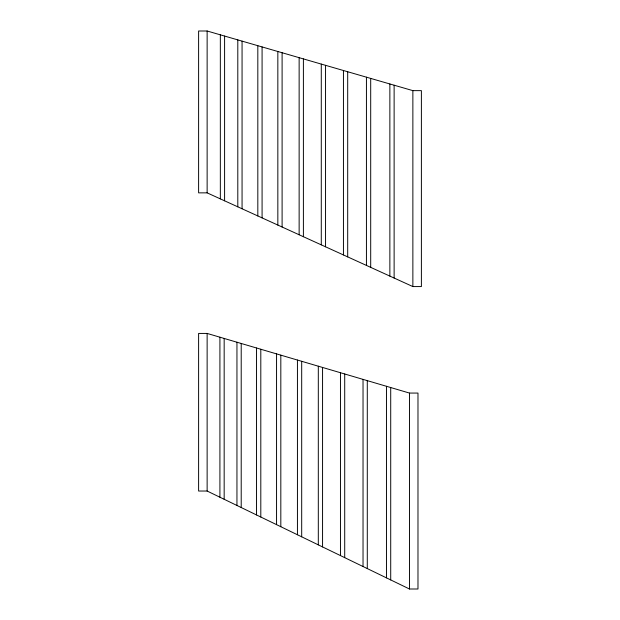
<?xml version="1.0" encoding="UTF-8"?>
<svg xmlns="http://www.w3.org/2000/svg" width="620" height="620" viewBox="0 0 620 620"><rect width="100%" height="100%" fill="white"/><g stroke="black" fill="none" stroke-linecap="round" stroke-linejoin="round"><path stroke-width="0.93" d="M207.134 31L198.609 31L198.609 192.859L207.134 192.859L412.866 286.572L421.391 286.572L421.391 90.636L412.866 90.636L207.134 31L207.134 192.859M207.134 333.428L198.609 333.428L198.609 491.032L207.134 491.032L409.464 589L417.981 589L417.981 393.065L409.464 393.065L207.134 333.428L207.134 491.032M412.866 90.636L412.866 286.572M409.464 393.065L409.464 589M394.126 85.204L394.126 278.039M390.716 387.539L390.716 579.925M389.864 83.964L389.864 276.094M386.462 386.283L386.462 577.863M370.698 78.407L370.698 267.367M367.288 380.634L367.288 568.579M366.435 77.174L366.435 265.422M363.033 379.378L363.033 566.517M347.696 71.742L347.696 256.889M344.712 373.976L344.712 557.651M343.441 70.51L343.441 254.944M340.458 372.721L340.458 555.59M325.547 65.325L325.547 246.799M322.563 367.451L322.563 546.925M321.284 64.085L321.284 244.861M318.308 366.195L318.308 544.864M303.397 58.9L303.397 236.708M301.692 361.297L301.692 536.819M299.135 57.668L299.135 234.771M297.437 360.042L297.437 534.758M282.1 52.731L282.1 227.013M280.821 355.144L280.821 526.713M277.838 51.499L277.838 225.068M276.559 353.888L276.559 524.652M262.082 46.926L262.082 217.891M260.803 349.246L260.803 517.018M257.819 45.694L257.819 215.954M256.541 347.99L256.541 514.957M242.063 41.122L242.063 208.769M241.211 343.472L241.211 507.532M237.801 39.889L237.801 206.832M236.949 342.217L236.949 505.471M224.595 36.061L224.595 200.818M224.169 338.45L224.169 499.278M220.34 34.828L220.34 198.881M219.914 337.195L219.914 497.217"/></g></svg>
